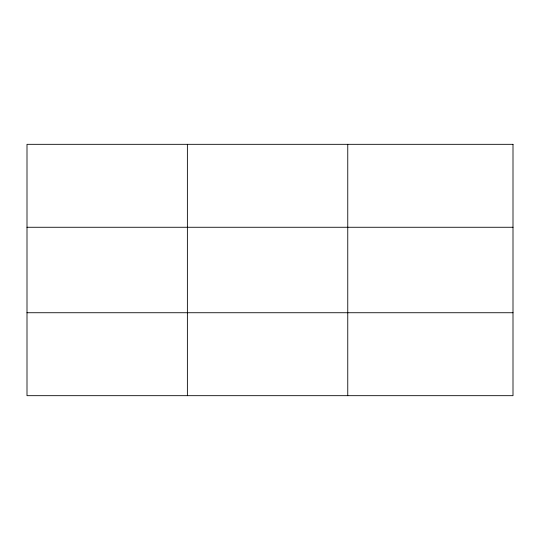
<?xml version="1.0" encoding="UTF-8"?>
<svg xmlns="http://www.w3.org/2000/svg" width="540" height="540" viewBox="0 0 540 540"><rect width="100%" height="100%" fill="white"/><g stroke="black" fill="none" stroke-linecap="round" stroke-linejoin="round"><path stroke-width="0.81" d="M187.38 395.678L187.38 144.322M347.76 395.678L347.76 144.322M27 227.266L513 227.266M27 312.734L513 312.734M513 144.322L513 395.678L27 395.678L27 144.322L513 144.322"/></g></svg>
